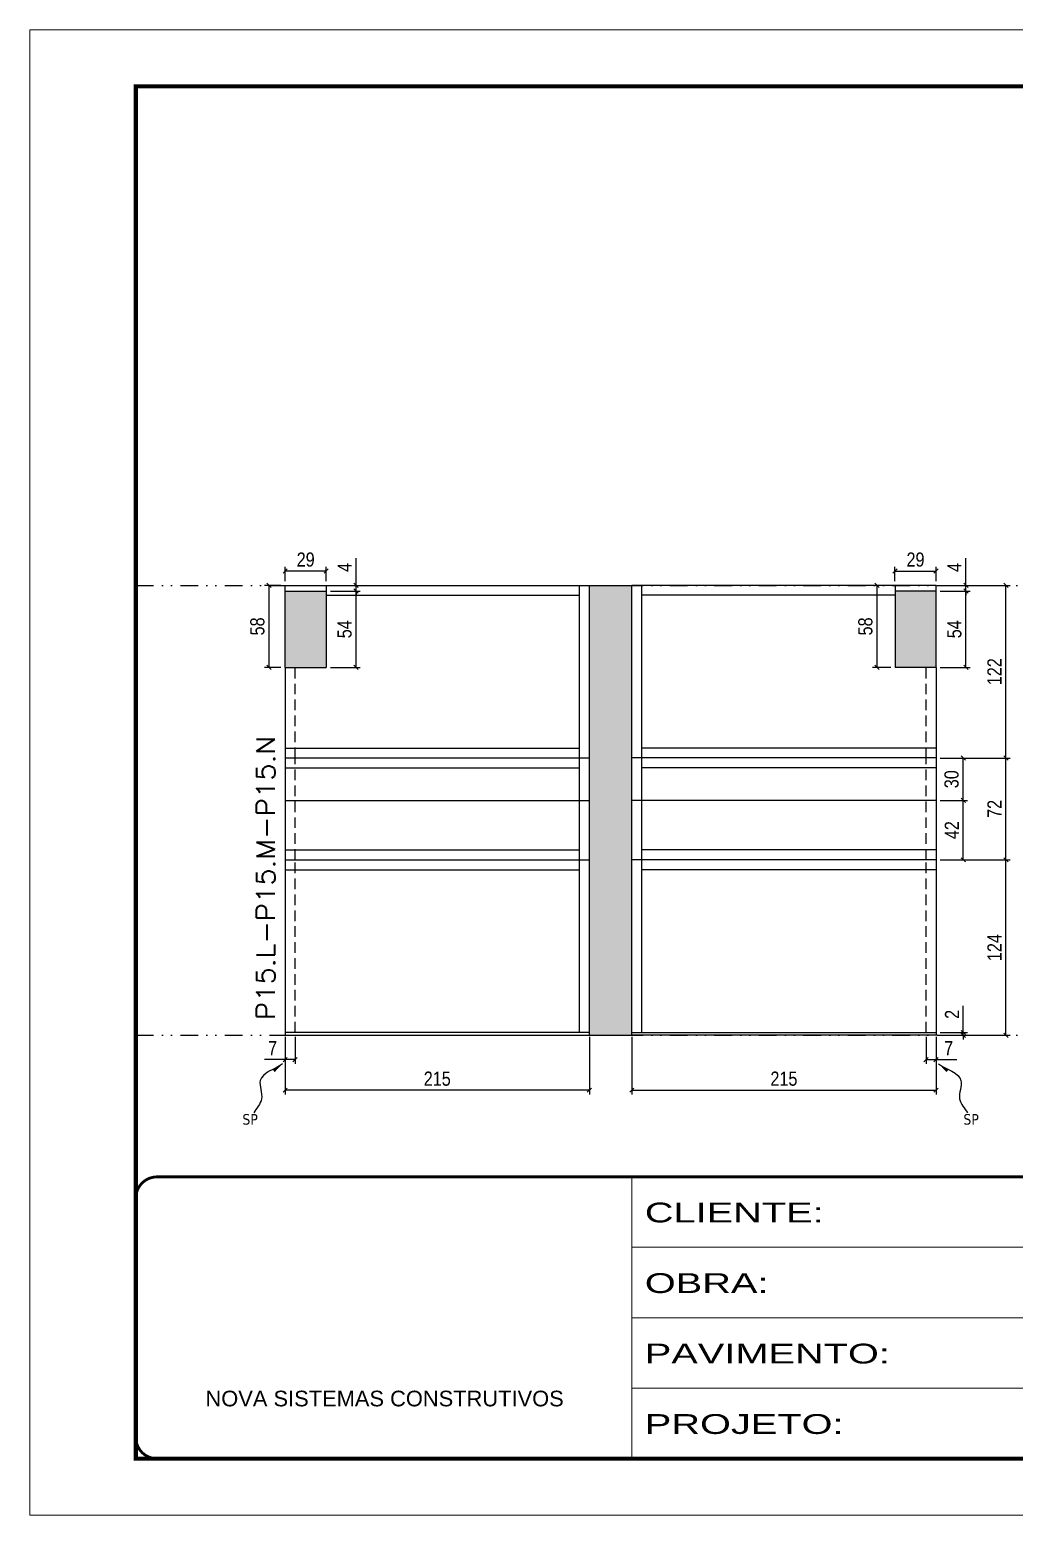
# Model space of a CAD drawing. Extents: x 14400 to 24104, y -21631 to 6985.
# Drawn here: x 14413 to 15109, y 192 to 1242 of the extents above; entities that cross this region are included whole.
import ezdxf

# ---------------------------------------------------------------- set-up
doc = ezdxf.new("R2010")
doc.units = 0
for name, pattern in [('CONTINUO', [0]), ('DASHED', [0.75, 0.5, -0.25]), ('DIVIDE2', [0.625, 0.25, -0.125, 0, -0.125, 0, -0.125]), ('HIDDEN', [0.375, 0.25, -0.125])]:
    doc.linetypes.add(name, pattern=pattern)
for name, color, linetype in [('COTA', 241, 'Continuous'), ('Nível', 160, 'Continuous'), ('Painéis', 200, 'Continuous'), ('SARR_2.2x7', 40, 'Continuous'), ('texto', 7, 'Continuous')]:
    doc.layers.add(name, color=color, linetype=linetype)
for name, color, linetype, lineweight in [('Folhas', 255, 'Continuous', 9), ('SARRAFO DE PRESSAO', 251, 'DASHED', 9), ('Texto Seção', 7, 'Continuous', 15)]:
    doc.layers.add(name, color=color, linetype=linetype, lineweight=lineweight)
doc.styles.add('ARIAL', font='arial.ttf')
doc.styles.add('COTA TECNICA', font='techl___.ttf', dxfattribs={"height": 10})
doc.styles.add('COTA TECNICA-50', font='techl___.ttf', dxfattribs={"height": 10})
doc.styles.add('REGUA-120', font='ROMANS.shx', dxfattribs={"height": 15})
doc.styles.get("Standard").update_dxf_attribs({"font": 'arial.ttf'})
doc.styles.add('Tecnologia', font='')
doc.styles.get('Tecnologia').set_extended_font_data('Forgotten Futurist')
doc.dimstyles.new('COTA PAINEL-50', dxfattribs={"dimtxt": 10, "dimasz": 3, "dimexe": 3, "dimexo": 3, "dimgap": 3, "dimtad": 1, "dimdec": 1, "dimzin": 12, "dimdsep": 46, "dimtxsty": 'COTA TECNICA-50', "dimblk1": 'OBLIQUE', "dimblk2": 'OBLIQUE', "dimsah": 1, "dimcen": 0.9, "dimclrd": 4, "dimclre": 4, "dimclrt": 240, "dimadec": 1, "dimazin": 3, "dimtfac": 1, "dimtdec": 1, "dimtmove": 0, "dimatfit": 3, "dimfxl": 1, "dimtolj": 1, "dimtzin": 12, "dimarcsym": 0})
doc.dimstyles.new('PAINEL', dxfattribs={"dimtxt": 10, "dimasz": 3, "dimexe": 3, "dimexo": 3, "dimgap": 3, "dimtad": 1, "dimdec": 1, "dimzin": 12, "dimdsep": 46, "dimtxsty": 'COTA TECNICA', "dimblk1": 'OBLIQUE', "dimblk2": 'OBLIQUE', "dimsah": 1, "dimcen": 0.9, "dimclrd": 4, "dimclre": 4, "dimclrt": 240, "dimadec": 1, "dimazin": 3, "dimtfac": 1, "dimtdec": 1, "dimtmove": 0, "dimatfit": 3, "dimfxl": 1, "dimtolj": 1, "dimtzin": 12, "dimarcsym": 0})
doc.dimstyles.get("Standard").update_dxf_attribs({"dimtxt": 0.18, "dimasz": 0.18, "dimexe": 0.18, "dimexo": 0.0625, "dimgap": 0.09, "dimtad": 0, "dimtih": 1, "dimtoh": 1, "dimdec": 4, "dimzin": 0, "dimdsep": 46, "dimtxsty": 'Standard', "dimcen": 0.09, "dimadec": 0, "dimazin": 0, "dimtfac": 1, "dimtdec": 4, "dimtofl": 0, "dimtmove": 0, "dimatfit": 3, "dimfxl": 1, "dimtolj": 1, "dimtzin": 0, "dimarcsym": 0})

# ---------------------------------------------------------------- blocks, each defined once
blk = doc.blocks.new('9999999999')
at = {"color": 30, "linetype": 'CONTINUO'}
for p, q in [((98564.6, 34230.2), (98564.6, 34429.4)), ((98564.6, 34379.6), (99584, 34379.6)), ((98564.6, 34329.8), (99488, 34329.8)), ((98564.6, 34280), (99488, 34280))]:
    blk.add_line(p, q, dxfattribs=at)
at = {"color": 30, "linetype": 'CONTINUO', "const_width": 2}
blk.add_lwpolyline([(99584, 34230.2), (99584, 34414.4, 0.414214), (99569, 34429.4), (98229, 34429.4, 0.414214), (98214, 34414.4), (98214, 34245.2, 0.414214), (98229, 34230.2), (99584, 34230.2)], format="xyb", dxfattribs=at)
at = {"layer": 'Folhas'}
blk.add_lwpolyline([(98139, 34190.2), (99624, 34190.2), (99624, 35240.2), (98139, 35240.2)], close=True, dxfattribs=at)
at = {"layer": 'Folhas', "color": 30, "const_width": 3}
blk.add_lwpolyline([(98214, 34230.2), (99584, 34230.2), (99584, 35200.2), (98214, 35200.2)], close=True, dxfattribs=at)
at = {"color": 7, "linetype": 'Continuous', "ltscale": 5, "style": 'ARIAL'}
blk.add_text('NOVA SISTEMAS CONSTRUTIVOS', height=11.059, dxfattribs=at).set_placement((98263.2, 34267.2))
at = {"layer": 'Folhas', "color": 7, "style": 'Tecnologia', "width": 1.5}
for s, p in [('CLIENTE:', (98573.7, 34397.2)), ('OBRA:', (98573.7, 34347.3)), ('PAVIMENTO:', (98573.7, 34297.5)), ('PROJETO:', (98573.7, 34247.7))]:
    blk.add_text(s, height=14, dxfattribs=at).set_placement(p)
blk = doc.blocks.new('_Oblique')
at = {"color": 0, "linetype": 'ByBlock', "lineweight": -2}
blk.add_line((-0.5, -0.5), (0.5, 0.5), dxfattribs=at)
blk = doc.blocks.new('*D1239')
at = {"layer": 'COTA', "color": 4, "lineweight": -2, "transparency": 16777216}
for p, q in [((14594, 530.1), (14594, 489.3)), ((14809, 530.1), (14809, 489.3)), ((14809, 492.3), (14594, 492.3))]:
    blk.add_line(p, q, dxfattribs=at)
at = {"layer": 'Defpoints', "color": 0, "transparency": 16777216}
for p in [(14594, 533.1), (14809, 533.1), (14594, 492.3)]:
    blk.add_point(p, dxfattribs=at)
at = {"layer": 'COTA', "color": 4, "lineweight": -2, "transparency": 16777216, "xscale": 3, "yscale": 3, "zscale": 3, "rotation": 180}
blk.add_blockref('_Oblique', (14594, 492.3), dxfattribs=at)
at = {"layer": 'COTA', "color": 4, "lineweight": -2, "transparency": 16777216, "xscale": 3, "yscale": 3, "zscale": 3}
blk.add_blockref('_Oblique', (14809, 492.3), dxfattribs=at)
at = {"layer": 'COTA', "color": 240, "transparency": 16777216, "insert": (14701.5, 500.4), "char_height": 10, "attachment_point": 5, "style": 'COTA TECNICA'}
blk.add_mtext('\\A1;215', dxfattribs=at)
blk = doc.blocks.new('*D1240')
at = {"layer": 'COTA', "color": 4, "lineweight": -2, "transparency": 16777216}
for p, q in [((14594, 528.1), (14594, 510.9)), ((14601, 530.1), (14601, 510.9)), ((14594, 513.9), (14579.3, 513.9)), ((14601, 513.9), (14594, 513.9))]:
    blk.add_line(p, q, dxfattribs=at)
at = {"layer": 'Defpoints', "color": 0, "transparency": 16777216}
for p in [(14594, 531.1), (14601, 533.1), (14594, 513.9)]:
    blk.add_point(p, dxfattribs=at)
at = {"layer": 'COTA', "color": 4, "lineweight": -2, "transparency": 16777216, "xscale": 3, "yscale": 3, "zscale": 3, "rotation": 180}
blk.add_blockref('_Oblique', (14594, 513.9), dxfattribs=at)
at = {"layer": 'COTA', "color": 4, "lineweight": -2, "transparency": 16777216, "xscale": 3, "yscale": 3, "zscale": 3}
blk.add_blockref('_Oblique', (14601, 513.9), dxfattribs=at)
at = {"layer": 'COTA', "color": 240, "transparency": 16777216, "insert": (14585.1, 522), "char_height": 10, "attachment_point": 5, "style": 'COTA TECNICA-50'}
blk.add_mtext('\\A1;7', dxfattribs=at)
blk = doc.blocks.new('*D1248')
at = {"layer": 'COTA', "color": 4, "lineweight": -2, "transparency": 16777216}
for p, q in [((14594, 852.1), (14594, 862.2)), ((14623, 852.1), (14623, 862.2)), ((14623, 859.2), (14594, 859.2))]:
    blk.add_line(p, q, dxfattribs=at)
at = {"layer": 'Defpoints', "color": 0, "transparency": 16777216}
for p in [(14594, 859.2), (14594, 849.1), (14623, 849.1)]:
    blk.add_point(p, dxfattribs=at)
at = {"layer": 'COTA', "color": 4, "lineweight": -2, "transparency": 16777216, "xscale": 3, "yscale": 3, "zscale": 3, "rotation": 180}
blk.add_blockref('_Oblique', (14594, 859.2), dxfattribs=at)
at = {"layer": 'COTA', "color": 4, "lineweight": -2, "transparency": 16777216, "xscale": 3, "yscale": 3, "zscale": 3}
blk.add_blockref('_Oblique', (14623, 859.2), dxfattribs=at)
at = {"layer": 'COTA', "color": 240, "transparency": 16777216, "insert": (14608.5, 867.3), "char_height": 10, "attachment_point": 5, "style": 'COTA TECNICA'}
blk.add_mtext('\\A1;29', dxfattribs=at)
blk = doc.blocks.new('*D1249')
at = {"layer": 'COTA', "color": 4, "lineweight": -2, "transparency": 16777216}
for p, q in [((14591, 849.1), (14579.5, 849.1)), ((14582.5, 849.1), (14582.5, 791.1)), ((14591, 791.1), (14579.5, 791.1))]:
    blk.add_line(p, q, dxfattribs=at)
at = {"layer": 'Defpoints', "color": 0, "transparency": 16777216}
for p in [(14594, 849.1), (14582.5, 791.1), (14594, 791.1)]:
    blk.add_point(p, dxfattribs=at)
at = {"layer": 'COTA', "color": 4, "lineweight": -2, "transparency": 16777216, "xscale": 3, "yscale": 3, "zscale": 3}
for p, rotation in [((14582.5, 849.1), 90), ((14582.5, 791.1), 270)]:
    blk.add_blockref('_Oblique', p, dxfattribs=dict(at, rotation=rotation))
at = {"layer": 'COTA', "color": 240, "transparency": 16777216, "insert": (14574.4, 820.1), "char_height": 10, "attachment_point": 5, "rotation": 90, "style": 'COTA TECNICA'}
blk.add_mtext('\\A1;58', dxfattribs=at)
blk = doc.blocks.new('*D1237')
at = {"layer": 'COTA', "color": 4, "lineweight": -2, "transparency": 16777216}
for p, q in [((14839, 530.1), (14839, 489.3)), ((15054, 530.1), (15054, 489.3)), ((14839, 492.3), (15054, 492.3))]:
    blk.add_line(p, q, dxfattribs=at)
at = {"layer": 'Defpoints', "color": 0, "transparency": 16777216}
for p in [(14839, 533.1), (15054, 533.1), (15054, 492.3)]:
    blk.add_point(p, dxfattribs=at)
at = {"layer": 'COTA', "color": 4, "lineweight": -2, "transparency": 16777216, "xscale": 3, "yscale": 3, "zscale": 3, "rotation": 180}
blk.add_blockref('_Oblique', (14839, 492.3), dxfattribs=at)
at = {"layer": 'COTA', "color": 4, "lineweight": -2, "transparency": 16777216, "xscale": 3, "yscale": 3, "zscale": 3}
blk.add_blockref('_Oblique', (15054, 492.3), dxfattribs=at)
at = {"layer": 'COTA', "color": 240, "transparency": 16777216, "insert": (14946.5, 500.4), "char_height": 10, "attachment_point": 5, "style": 'COTA TECNICA'}
blk.add_mtext('\\A1;215', dxfattribs=at)
blk = doc.blocks.new('*D1238')
at = {"layer": 'COTA', "color": 4, "lineweight": -2, "transparency": 16777216}
for p, q in [((15047, 530.1), (15047, 510.9)), ((15054, 528.1), (15054, 510.9)), ((15047, 513.9), (15054, 513.9)), ((15054, 513.9), (15068.7, 513.9))]:
    blk.add_line(p, q, dxfattribs=at)
at = {"layer": 'Defpoints', "color": 0, "transparency": 16777216}
for p in [(15047, 533.1), (15054, 531.1), (15054, 513.9)]:
    blk.add_point(p, dxfattribs=at)
at = {"layer": 'COTA', "color": 4, "lineweight": -2, "transparency": 16777216, "xscale": 3, "yscale": 3, "zscale": 3, "rotation": 180}
blk.add_blockref('_Oblique', (15047, 513.9), dxfattribs=at)
at = {"layer": 'COTA', "color": 4, "lineweight": -2, "transparency": 16777216, "xscale": 3, "yscale": 3, "zscale": 3}
blk.add_blockref('_Oblique', (15054, 513.9), dxfattribs=at)
at = {"layer": 'COTA', "color": 240, "transparency": 16777216, "insert": (15062.9, 522), "char_height": 10, "attachment_point": 5, "style": 'COTA TECNICA-50'}
blk.add_mtext('\\A1;7', dxfattribs=at)
blk = doc.blocks.new('*D1247')
at = {"layer": 'COTA', "color": 4, "lineweight": -2, "transparency": 16777216}
for p, q in [((15025, 852.1), (15025, 862.2)), ((15054, 852.1), (15054, 862.2)), ((15025, 859.2), (15054, 859.2))]:
    blk.add_line(p, q, dxfattribs=at)
at = {"layer": 'Defpoints', "color": 0, "transparency": 16777216}
for p in [(15054, 859.2), (15025, 849.1), (15054, 849.1)]:
    blk.add_point(p, dxfattribs=at)
at = {"layer": 'COTA', "color": 4, "lineweight": -2, "transparency": 16777216, "xscale": 3, "yscale": 3, "zscale": 3, "rotation": 180}
blk.add_blockref('_Oblique', (15025, 859.2), dxfattribs=at)
at = {"layer": 'COTA', "color": 4, "lineweight": -2, "transparency": 16777216, "xscale": 3, "yscale": 3, "zscale": 3}
blk.add_blockref('_Oblique', (15054, 859.2), dxfattribs=at)
at = {"layer": 'COTA', "color": 240, "transparency": 16777216, "insert": (15039.5, 867.3), "char_height": 10, "attachment_point": 5, "style": 'COTA TECNICA'}
blk.add_mtext('\\A1;29', dxfattribs=at)
blk = doc.blocks.new('*D1250')
at = {"layer": 'COTA', "color": 4, "lineweight": -2, "transparency": 16777216}
for p, q in [((15022, 849.1), (15009.2, 849.1)), ((15012.2, 849.1), (15012.2, 791.1)), ((15022, 791.1), (15009.2, 791.1))]:
    blk.add_line(p, q, dxfattribs=at)
at = {"layer": 'Defpoints', "color": 0, "transparency": 16777216}
for p in [(15025, 849.1), (15012.2, 791.1), (15025, 791.1)]:
    blk.add_point(p, dxfattribs=at)
at = {"layer": 'COTA', "color": 4, "lineweight": -2, "transparency": 16777216, "xscale": 3, "yscale": 3, "zscale": 3}
for p, rotation in [((15012.2, 849.1), 90), ((15012.2, 791.1), 270)]:
    blk.add_blockref('_Oblique', p, dxfattribs=dict(at, rotation=rotation))
at = {"layer": 'COTA', "color": 240, "transparency": 16777216, "insert": (15004.1, 820.1), "char_height": 10, "attachment_point": 5, "rotation": 90, "style": 'COTA TECNICA'}
blk.add_mtext('\\A1;58', dxfattribs=at)
blk = doc.blocks.new('*D1241')
at = {"layer": 'COTA', "color": 4, "lineweight": -2, "transparency": 16777216}
for p, q in [((15073.3, 533.1), (15073.3, 551.9)), ((15057, 533.1), (15076.3, 533.1)), ((15057, 531.1), (15076.3, 531.1)), ((15073.3, 531.1), (15073.3, 533.1)), ((15073.3, 531.1), (15073.3, 528.1))]:
    blk.add_line(p, q, dxfattribs=at)
at = {"layer": 'Defpoints', "color": 0, "transparency": 16777216}
for p in [(15054, 533.1), (15054, 531.1), (15073.3, 531.1)]:
    blk.add_point(p, dxfattribs=at)
at = {"layer": 'COTA', "color": 4, "lineweight": -2, "transparency": 16777216, "xscale": 3, "yscale": 3, "zscale": 3}
for p, rotation in [((15073.3, 533.1), 270), ((15073.3, 531.1), 90)]:
    blk.add_blockref('_Oblique', p, dxfattribs=dict(at, rotation=rotation))
at = {"layer": 'COTA', "color": 240, "transparency": 16777216, "insert": (15065.3, 545.9), "char_height": 10, "attachment_point": 5, "rotation": 90, "style": 'COTA TECNICA-50'}
blk.add_mtext('\\A1;2', dxfattribs=at)
blk = doc.blocks.new('*D1242')
at = {"layer": 'COTA', "color": 4, "linetype": 'ByBlock', "lineweight": -2, "transparency": 16777216}
for p, q in [((15057, 655.1), (15106.4, 655.1)), ((15103.4, 531.1), (15103.4, 655.1)), ((15057, 531.1), (15106.4, 531.1))]:
    blk.add_line(p, q, dxfattribs=at)
at = {"layer": 'Defpoints', "color": 0, "linetype": 'ByBlock', "transparency": 16777216}
for p in [(15054, 655.1), (15103.4, 655.1), (15054, 531.1)]:
    blk.add_point(p, dxfattribs=at)
at = {"layer": 'COTA', "color": 4, "linetype": 'ByBlock', "lineweight": -2, "transparency": 16777216, "xscale": 3, "yscale": 3, "zscale": 3}
for p, rotation in [((15103.4, 655.1), 90), ((15103.4, 531.1), 270)]:
    blk.add_blockref('_Oblique', p, dxfattribs=dict(at, rotation=rotation))
at = {"layer": 'COTA', "color": 240, "linetype": 'ByBlock', "transparency": 16777216, "insert": (15095.3, 593.1), "char_height": 10, "attachment_point": 5, "rotation": 90, "style": 'COTA TECNICA'}
blk.add_mtext('\\A1;124', dxfattribs=at)
blk = doc.blocks.new('*D1243')
at = {"layer": 'COTA', "color": 4, "lineweight": -2, "transparency": 16777216}
for p, q in [((15057, 727.1), (15106.4, 727.1)), ((15103.4, 655.1), (15103.4, 727.1)), ((15057, 655.1), (15106.4, 655.1))]:
    blk.add_line(p, q, dxfattribs=at)
at = {"layer": 'Defpoints', "color": 0, "transparency": 16777216}
for p in [(15054, 727.1), (15103.4, 727.1), (15054, 655.1)]:
    blk.add_point(p, dxfattribs=at)
at = {"layer": 'COTA', "color": 4, "lineweight": -2, "transparency": 16777216, "xscale": 3, "yscale": 3, "zscale": 3}
for p, rotation in [((15103.4, 727.1), 90), ((15103.4, 655.1), 270)]:
    blk.add_blockref('_Oblique', p, dxfattribs=dict(at, rotation=rotation))
at = {"layer": 'COTA', "color": 240, "transparency": 16777216, "insert": (15095.3, 691.1), "char_height": 10, "attachment_point": 5, "rotation": 90, "style": 'COTA TECNICA'}
blk.add_mtext('\\A1;72', dxfattribs=at)
blk = doc.blocks.new('*D1244')
at = {"layer": 'COTA', "color": 4, "lineweight": -2, "transparency": 16777216}
for p, q in [((15057, 849.1), (15106.4, 849.1)), ((15103.4, 727.1), (15103.4, 849.1)), ((15057, 727.1), (15106.4, 727.1))]:
    blk.add_line(p, q, dxfattribs=at)
at = {"layer": 'Defpoints', "color": 0, "transparency": 16777216}
for p in [(15054, 849.1), (15103.4, 849.1), (15054, 727.1)]:
    blk.add_point(p, dxfattribs=at)
at = {"layer": 'COTA', "color": 4, "lineweight": -2, "transparency": 16777216, "xscale": 3, "yscale": 3, "zscale": 3}
for p, rotation in [((15103.4, 849.1), 90), ((15103.4, 727.1), 270)]:
    blk.add_blockref('_Oblique', p, dxfattribs=dict(at, rotation=rotation))
at = {"layer": 'COTA', "color": 240, "transparency": 16777216, "insert": (15095.3, 788.1), "char_height": 10, "attachment_point": 5, "rotation": 90, "style": 'COTA TECNICA'}
blk.add_mtext('\\A1;122', dxfattribs=at)
blk = doc.blocks.new('*D1245')
at = {"layer": 'COTA', "color": 4, "lineweight": -2, "transparency": 16777216}
for p, q in [((15057, 697.1), (15076.3, 697.1)), ((15073.3, 655.1), (15073.3, 697.1)), ((15057, 655.1), (15076.3, 655.1))]:
    blk.add_line(p, q, dxfattribs=at)
at = {"layer": 'Defpoints', "color": 0, "transparency": 16777216}
for p in [(15054, 697.1), (15073.3, 697.1), (15054, 655.1)]:
    blk.add_point(p, dxfattribs=at)
at = {"layer": 'COTA', "color": 4, "lineweight": -2, "transparency": 16777216, "xscale": 3, "yscale": 3, "zscale": 3}
for p, rotation in [((15073.3, 697.1), 90), ((15073.3, 655.1), 270)]:
    blk.add_blockref('_Oblique', p, dxfattribs=dict(at, rotation=rotation))
at = {"layer": 'COTA', "color": 240, "transparency": 16777216, "insert": (15065.2, 676.1), "char_height": 10, "attachment_point": 5, "rotation": 90, "style": 'COTA TECNICA'}
blk.add_mtext('\\A1;42', dxfattribs=at)
blk = doc.blocks.new('*D1246')
at = {"layer": 'COTA', "color": 4, "lineweight": -2, "transparency": 16777216}
for p, q in [((15057, 727.1), (15076.3, 727.1)), ((15073.3, 697.1), (15073.3, 727.1)), ((15057, 697.1), (15076.3, 697.1))]:
    blk.add_line(p, q, dxfattribs=at)
at = {"layer": 'Defpoints', "color": 0, "transparency": 16777216}
for p in [(15054, 727.1), (15073.3, 727.1), (15054, 697.1)]:
    blk.add_point(p, dxfattribs=at)
at = {"layer": 'COTA', "color": 4, "lineweight": -2, "transparency": 16777216, "xscale": 3, "yscale": 3, "zscale": 3}
for p, rotation in [((15073.3, 727.1), 90), ((15073.3, 697.1), 270)]:
    blk.add_blockref('_Oblique', p, dxfattribs=dict(at, rotation=rotation))
at = {"layer": 'COTA', "color": 240, "transparency": 16777216, "insert": (15065, 712.1), "char_height": 10, "attachment_point": 5, "rotation": 90, "style": 'COTA TECNICA'}
blk.add_mtext('\\A1;30', dxfattribs=at)
blk = doc.blocks.new('*D1255')
at = {"layer": 'COTA', "color": 4, "lineweight": -2, "transparency": 16777216}
for p, q in [((14626, 845.1), (14647.1, 845.1)), ((14644.1, 791.1), (14644.1, 845.1)), ((14626, 791.1), (14647.1, 791.1))]:
    blk.add_line(p, q, dxfattribs=at)
at = {"layer": 'Defpoints', "color": 0, "transparency": 16777216}
for p in [(14623, 845.1), (14644.1, 845.1), (14623, 791.1)]:
    blk.add_point(p, dxfattribs=at)
at = {"layer": 'COTA', "color": 4, "lineweight": -2, "transparency": 16777216, "xscale": 3, "yscale": 3, "zscale": 3}
for p, rotation in [((14644.1, 845.1), 90), ((14644.1, 791.1), 270)]:
    blk.add_blockref('_Oblique', p, dxfattribs=dict(at, rotation=rotation))
at = {"layer": 'COTA', "color": 240, "transparency": 16777216, "insert": (14636, 818.1), "char_height": 10, "attachment_point": 5, "rotation": 90, "style": 'COTA TECNICA'}
blk.add_mtext('\\A1;54', dxfattribs=at)
blk = doc.blocks.new('*D1256')
at = {"layer": 'COTA', "color": 4, "lineweight": -2, "transparency": 16777216}
for p, q in [((14644.1, 849.1), (14644.1, 868.4)), ((14626, 849.1), (14647.1, 849.1)), ((14626, 845.1), (14647.1, 845.1)), ((14644.1, 845.1), (14644.1, 849.1)), ((14644.1, 845.1), (14644.1, 842.1))]:
    blk.add_line(p, q, dxfattribs=at)
at = {"layer": 'Defpoints', "color": 0, "transparency": 16777216}
for p in [(14623, 849.1), (14623, 845.1), (14644.1, 849.1)]:
    blk.add_point(p, dxfattribs=at)
at = {"layer": 'COTA', "color": 4, "lineweight": -2, "transparency": 16777216, "xscale": 3, "yscale": 3, "zscale": 3}
for p, rotation in [((14644.1, 849.1), 270), ((14644.1, 845.1), 90)]:
    blk.add_blockref('_Oblique', p, dxfattribs=dict(at, rotation=rotation))
at = {"layer": 'COTA', "color": 240, "transparency": 16777216, "insert": (14636, 861.8), "char_height": 10, "attachment_point": 5, "rotation": 90, "style": 'COTA TECNICA'}
blk.add_mtext('\\A1;4', dxfattribs=at)
blk = doc.blocks.new('*D1257')
at = {"layer": 'COTA', "color": 4, "lineweight": -2, "transparency": 16777216}
for p, q in [((15057, 845.1), (15078.1, 845.1)), ((15075.1, 791.1), (15075.1, 845.1)), ((15057, 791.1), (15078.1, 791.1))]:
    blk.add_line(p, q, dxfattribs=at)
at = {"layer": 'Defpoints', "color": 0, "transparency": 16777216}
for p in [(15054, 845.1), (15075.1, 845.1), (15054, 791.1)]:
    blk.add_point(p, dxfattribs=at)
at = {"layer": 'COTA', "color": 4, "lineweight": -2, "transparency": 16777216, "xscale": 3, "yscale": 3, "zscale": 3}
for p, rotation in [((15075.1, 845.1), 90), ((15075.1, 791.1), 270)]:
    blk.add_blockref('_Oblique', p, dxfattribs=dict(at, rotation=rotation))
at = {"layer": 'COTA', "color": 240, "transparency": 16777216, "insert": (15067, 818.1), "char_height": 10, "attachment_point": 5, "rotation": 90, "style": 'COTA TECNICA'}
blk.add_mtext('\\A1;54', dxfattribs=at)
blk = doc.blocks.new('*D1258')
at = {"layer": 'COTA', "color": 4, "lineweight": -2, "transparency": 16777216}
for p, q in [((15075.1, 849.1), (15075.1, 868.4)), ((15057, 849.1), (15078.1, 849.1)), ((15057, 845.1), (15078.1, 845.1)), ((15075.1, 845.1), (15075.1, 849.1)), ((15075.1, 845.1), (15075.1, 842.1))]:
    blk.add_line(p, q, dxfattribs=at)
at = {"layer": 'Defpoints', "color": 0, "transparency": 16777216}
for p in [(15054, 849.1), (15054, 845.1), (15075.1, 849.1)]:
    blk.add_point(p, dxfattribs=at)
at = {"layer": 'COTA', "color": 4, "lineweight": -2, "transparency": 16777216, "xscale": 3, "yscale": 3, "zscale": 3}
for p, rotation in [((15075.1, 849.1), 270), ((15075.1, 845.1), 90)]:
    blk.add_blockref('_Oblique', p, dxfattribs=dict(at, rotation=rotation))
at = {"layer": 'COTA', "color": 240, "transparency": 16777216, "insert": (15067, 861.8), "char_height": 10, "attachment_point": 5, "rotation": 90, "style": 'COTA TECNICA'}
blk.add_mtext('\\A1;4', dxfattribs=at)

msp = doc.modelspace()

# ---------------------------------------------------------------- hatches: boundary and pattern name
at = {"layer": 'COTA'}
h = msp.add_hatch(dxfattribs=at)
h.set_pattern_fill('AR-CONC', color=256, scale=0.03)
h.paths.add_polyline_path([(14623.01, 845.13), (14594.01, 845.13), (14594.01, 791.13), (14623.01, 791.13)])
h.paths.add_polyline_path([(15054.01, 845.13), (15025.01, 845.13), (15025.01, 791.13), (15054.01, 791.13)])
h = msp.add_hatch(dxfattribs=at)
h.set_pattern_fill('AR-CONC', color=256, scale=0.03)
h.set_pattern_definition([(50, (-4768.5, -1148.575), (5.4655401, -0.4781726), [0.5715, -6.2865]), (355, (-4768.5, -1148.575), (-1.0573026, 5.7317054), [0.4572, -5.0292175]), (100.451445, (-4768.0445, -1148.615), (4.4082374, 5.2535326), [0.4857003, -5.3427073]), (46.1842, (-4768.5, -1147.051), (8.1323712, -1.2612698), [0.85725, -9.42975]), (96.635558, (-4767.822, -1147.156), (7.122124, 7.4227837), [0.7285507, -8.0140682]), (351.18415, (-4768.5, -1147.051), (7.122124, 7.4227837), [0.685799, -7.543792]), (21, (-4767.738, -1147.432), (4.5484317, -3.0679559), [0.5715, -6.2865]), (326, (-4767.738, -1147.432), (1.8540609, 5.525639), [0.4572, -5.0292]), (71.451445, (-4767.359, -1147.688), (6.4024926, 2.457683), [0.4857003, -5.3426981]), (37.5, (-4768.5, -1148.5751), (0.0926581, 2.53665117), [0, -4.96824, 0, -5.1054, 0, -5.04825]), (7.5, (-4768.5, -1148.575), (2.00458988, 3.00541724), [0, -2.91084, 0, -4.85394, 0, -1.92405]), (327.5, (-4770.1993, -1148.5751), (4.06771786, -0.17186232), [0, -1.905, 0, -5.9436, 0, -7.8867]), (317.5, (-4770.9613, -1148.575), (4.44387544, 0.7627947), [0, -2.4765, 0, -3.94716, 0, -5.6007])])
h.paths.add_polyline_path([(14809.01, 533.13), (14809.01, 531.13), (14839.01, 531.13), (14839.01, 533.13), (14839.01, 849.13), (14809.01, 849.13)])

# ---------------------------------------------------------------- linework, layer by layer
for p, q in [((14594.01, 791.13), (14594.01, 845.13)), ((14809.01, 849.13), (14839.01, 849.13)), ((15054.01, 791.13), (15054.01, 845.13)), ((14809.01, 531.13), (14839.01, 531.13))]:
    msp.add_line(p, q, dxfattribs=at)
at = {"layer": 'Nível', "color": 4, "linetype": 'DIVIDE2', "ltscale": 50}
for p, q in [((14488.47, 849.13), (15858.47, 849.13)), ((14488.47, 531.13), (15858.47, 531.13))]:
    msp.add_line(p, q, dxfattribs=at)
at = {"layer": 'Painéis'}
for p, q in [((14594.01, 849.13), (14623.01, 849.13)), ((14594.01, 845.13), (14594.01, 849.13)), ((14594.01, 845.13), (14623.01, 845.13)), ((14623.01, 849.13), (14809.01, 849.13)), ((14623.01, 849.13), (14623.01, 791.13)), ((14809.01, 533.13), (14809.01, 849.13)), ((14839.01, 533.13), (14839.01, 849.13)), ((15025.01, 849.13), (14839.01, 849.13)), ((15025.01, 849.13), (15025.01, 791.13)), ((15054.01, 849.13), (15025.01, 849.13)), ((15054.01, 845.13), (15025.01, 845.13)), ((15054.01, 845.13), (15054.01, 849.13)), ((14594.01, 791.13), (14594.01, 533.13)), ((14594.01, 791.13), (14623.01, 791.13)), ((15054.01, 791.13), (15025.01, 791.13)), ((15054.01, 791.13), (15054.01, 533.13)), ((14594.01, 727.13), (14809.01, 727.13)), ((15054.01, 727.13), (14839.01, 727.13)), ((14594.01, 697.13), (14809.01, 697.13)), ((15054.01, 697.13), (14839.01, 697.13)), ((14594.01, 655.13), (14809.01, 655.13)), ((15054.01, 655.13), (14839.01, 655.13))]:
    msp.add_line(p, q, dxfattribs=at)
for points in [[(14809.01, 533.13), (14594.01, 533.13), (14594.01, 531.13), (14809.01, 531.13)], [(14839.01, 533.13), (15054.01, 533.13), (15054.01, 531.13), (14839.01, 531.13)]]:
    msp.add_lwpolyline(points, close=True, dxfattribs=at)
at = {"layer": 'SARR_2.2x7'}
for p, q in [((14623.01, 842.13), (14802.01, 842.13)), ((14802.01, 727.13), (14802.01, 849.13)), ((14846.01, 727.13), (14846.01, 849.13)), ((15025.01, 842.13), (14846.01, 842.13)), ((14594.01, 734.13), (14802.01, 734.13)), ((14802.01, 655.13), (14802.01, 727.13)), ((15054.01, 734.13), (14846.01, 734.13)), ((14846.01, 655.13), (14846.01, 727.13)), ((14594.01, 720.13), (14802.01, 720.13)), ((15054.01, 720.13), (14846.01, 720.13)), ((14594.01, 662.13), (14802.01, 662.13)), ((15054.01, 662.13), (14846.01, 662.13)), ((14802.01, 533.13), (14802.01, 655.13)), ((14846.01, 533.13), (14846.01, 655.13)), ((14594.01, 648.13), (14802.01, 648.13)), ((15054.01, 648.13), (14846.01, 648.13))]:
    msp.add_line(p, q, dxfattribs=at)
at = {"layer": 'SARR_2.2x7', "linetype": 'HIDDEN', "ltscale": 30}
for p, q in [((14601.01, 727.13), (14601.01, 791.13)), ((15047.01, 727.13), (15047.01, 791.13)), ((14601.01, 655.13), (14601.01, 727.13)), ((15047.01, 655.13), (15047.01, 727.13)), ((14601.01, 533.13), (14601.01, 655.13)), ((15047.01, 533.13), (15047.01, 655.13))]:
    msp.add_line(p, q, dxfattribs=at)

# ---------------------------------------------------------------- block references
at = {"layer": 'SARRAFO DE PRESSAO', "color": 6, "linetype": 'ByBlock'}
msp.add_blockref('9999999999', (-83725.51, -33998.35), dxfattribs=at)

# ---------------------------------------------------------------- texts
at = {"layer": 'texto', "color": 0, "char_height": 7.5, "attachment_point": 5}
for insert in [(14569.23, 471.64), (15078.78, 471.64)]:
    msp.add_mtext('{\\fTahoma|b0|i0|c0|p34;\\C4;SP}', dxfattribs=dict(at, insert=insert))
at = {"layer": 'Texto Seção', "style": 'REGUA-120', "width": 1.1}
msp.add_text('P15.L-P15.M-P15.N', height=13, rotation=90, dxfattribs=at).set_placement((14586.76, 541.9))

# ---------------------------------------------------------------- dimensions: what is measured, and where the dimension line sits
at = {"layer": 'COTA'}
for base, p1, p2, dimstyle, picture, middle in [((14594.01, 859.22), (14623.01, 849.13), (14594.01, 849.13), 'PAINEL', '*D1248', (14608.51, 867.3)), ((15054.01, 513.89), (15047.01, 533.13), (15054.01, 531.13), 'COTA PAINEL-50', '*D1238', (15062.87, 521.97))]:
    dim = msp.add_linear_dim(base=base, p1=p1, p2=p2, dimstyle=dimstyle, dxfattribs=at)
    dim.commit()
    dim.dimension.update_dxf_attribs({"geometry": picture, "text_midpoint": middle})
for base, p1, p2, angle, dimstyle, picture, middle in [((15054.01, 859.22), (15025.01, 849.13), (15054.01, 849.13), 180, 'PAINEL', '*D1247', (15039.51, 867.3)), ((14644.1, 849.13), (14623.01, 845.13), (14623.01, 849.13), 90, 'PAINEL', '*D1256', (14636.03, 861.75)), ((15075.1, 849.13), (15054.01, 845.13), (15054.01, 849.13), 90, 'PAINEL', '*D1258', (15067.03, 861.75)), ((14582.54, 791.13), (14594.01, 849.13), (14594.01, 791.13), 90, 'PAINEL', '*D1249', (14574.41, 820.13)), ((15012.24, 791.13), (15025.01, 849.13), (15025.01, 791.13), 90, 'PAINEL', '*D1250', (15004.1, 820.13)), ((14644.1, 845.13), (14623.01, 791.13), (14623.01, 845.13), 90, 'PAINEL', '*D1255', (14635.99, 818.13)), ((15075.1, 845.13), (15054.01, 791.13), (15054.01, 845.13), 90, 'PAINEL', '*D1257', (15066.99, 818.13)), ((15103.37, 727.13), (15054.01, 655.13), (15054.01, 727.13), 90, 'PAINEL', '*D1243', (15095.3, 691.13)), ((15073.26, 697.13), (15054.01, 655.13), (15054.01, 697.13), 90, 'PAINEL', '*D1245', (15065.19, 676.13)), ((14594.01, 513.89), (14601.01, 533.13), (14594.01, 531.13), 180, 'COTA PAINEL-50', '*D1240', (14585.14, 521.97))]:
    dim = msp.add_linear_dim(base=base, p1=p1, p2=p2, angle=angle, dimstyle=dimstyle, dxfattribs=at)
    dim.commit()
    dim.dimension.update_dxf_attribs({"geometry": picture, "text_midpoint": middle})
for base, p1, p2, angle, override, picture, middle in [((15103.37, 849.13), (15054.01, 727.13), (15054.01, 849.13), 90, {"dimtmove": 1}, '*D1244', (15095.32, 788.13)), ((15073.26, 727.13), (15054.01, 697.13), (15054.01, 727.13), 90, {"dimtmove": 1}, '*D1246', (15065.05, 712.13)), ((14594.01, 492.31), (14809.01, 533.13), (14594.01, 533.13), 180, {"dimarcsym": 2}, '*D1239', (14701.51, 500.42))]:
    dim = msp.add_linear_dim(base=base, p1=p1, p2=p2, angle=angle, dimstyle='PAINEL', override=override, dxfattribs=at)
    dim.commit()
    dim.dimension.update_dxf_attribs({"geometry": picture, "text_midpoint": middle})
at = {"layer": 'COTA', "linetype": 'ByBlock'}
dim = msp.add_aligned_dim(p1=(15054.01, 531.13), p2=(15054.01, 655.13), distance=-49.37, dimstyle='PAINEL', dxfattribs=at)
dim.commit()
dim.dimension.update_dxf_attribs({"geometry": '*D1242', "text_midpoint": (15095.3, 593.13)})
at = {"layer": 'COTA'}
dim = msp.add_linear_dim(base=(15073.26, 531.13), p1=(15054.01, 533.13), p2=(15054.01, 531.13), angle=90, dimstyle='COTA PAINEL-50', dxfattribs=at)
dim.commit()
dim.dimension.update_dxf_attribs({"geometry": '*D1241', "text_midpoint": (15073.26, 545.88), "dimtype": 160})
dim = msp.add_linear_dim(base=(15054.01, 492.31), p1=(14839.01, 533.13), p2=(15054.01, 533.13), dimstyle='PAINEL', override={"dimarcsym": 2}, dxfattribs=at)
dim.commit()
dim.dimension.update_dxf_attribs({"geometry": '*D1237', "text_midpoint": (14946.51, 500.42)})

# ---------------------------------------------------------------- leaders
at = {"layer": 'COTA', "path_type": 1}
for points in [[(14592.18, 510.95), (14576.39, 499.12), (14577.32, 486.11), (14571.76, 476.33)], [(15055.84, 510.95), (15071.62, 499.12), (15070.7, 486.11), (15076.25, 476.33)]]:
    msp.add_leader(points, dimstyle='Standard', override={"dimasz": 8}, dxfattribs=at)

doc.saveas('drawing.dxf')
